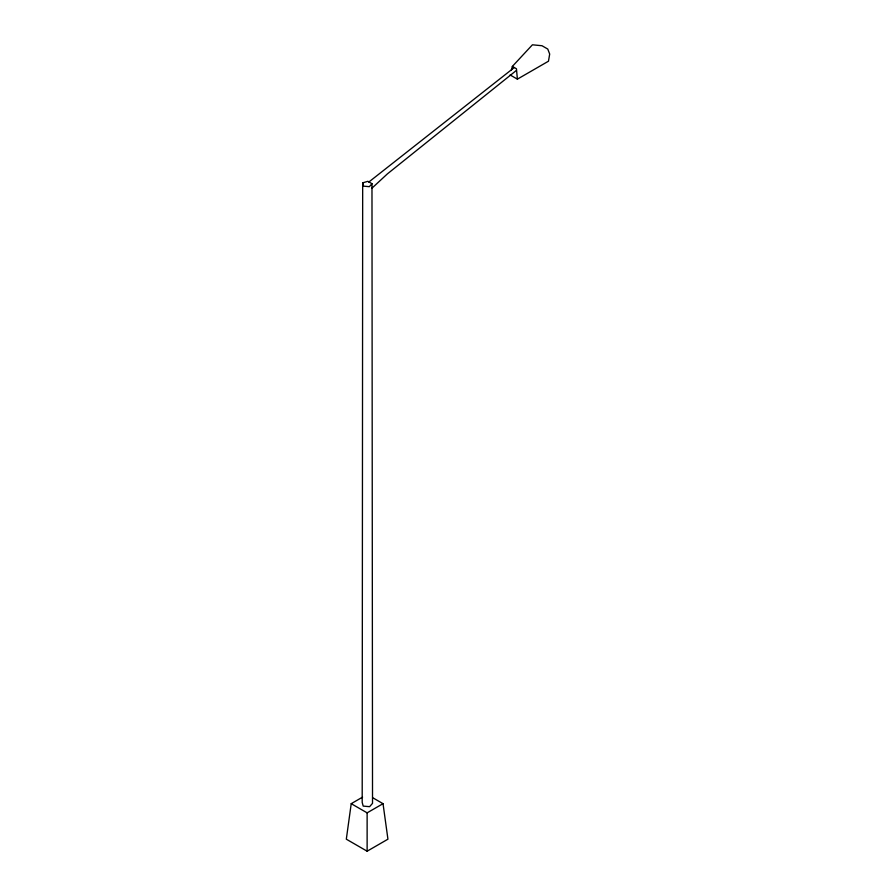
<?xml version="1.0" encoding="UTF-8"?>
<svg xmlns="http://www.w3.org/2000/svg" width="896" height="896" viewBox="0 0 896 896"><rect width="100%" height="100%" fill="white"/><g stroke="black" fill="none" stroke-linecap="round" stroke-linejoin="round"><path stroke-width="1.34" d="M362.678 182.84L362.197 802.413L363.205 806.098L369.589 806.68L372.523 803.354L371.974 183.691L367.864 181.317L362.678 182.84L363.597 186.155L369.342 186.682L371.974 183.691M362.578 797.115L351.221 803.678L346.315 839.182L367.125 851.2L387.934 839.182L383.029 803.678L372.803 797.776M511.392 70.078L512.355 66.416L532.426 44.8L542.013 45.741L547.77 49.067L549.685 54.04L548.475 61.208L517.384 79.15L510.115 74.95M371.75 188.362L387.397 173.88L516.163 70.616M368.805 182.045L513.99 67.76M351.221 803.678L367.125 812.851L383.029 803.678M512.355 66.416L516.454 68.779L517.384 79.15M367.125 812.851L367.125 851.2"/></g></svg>
